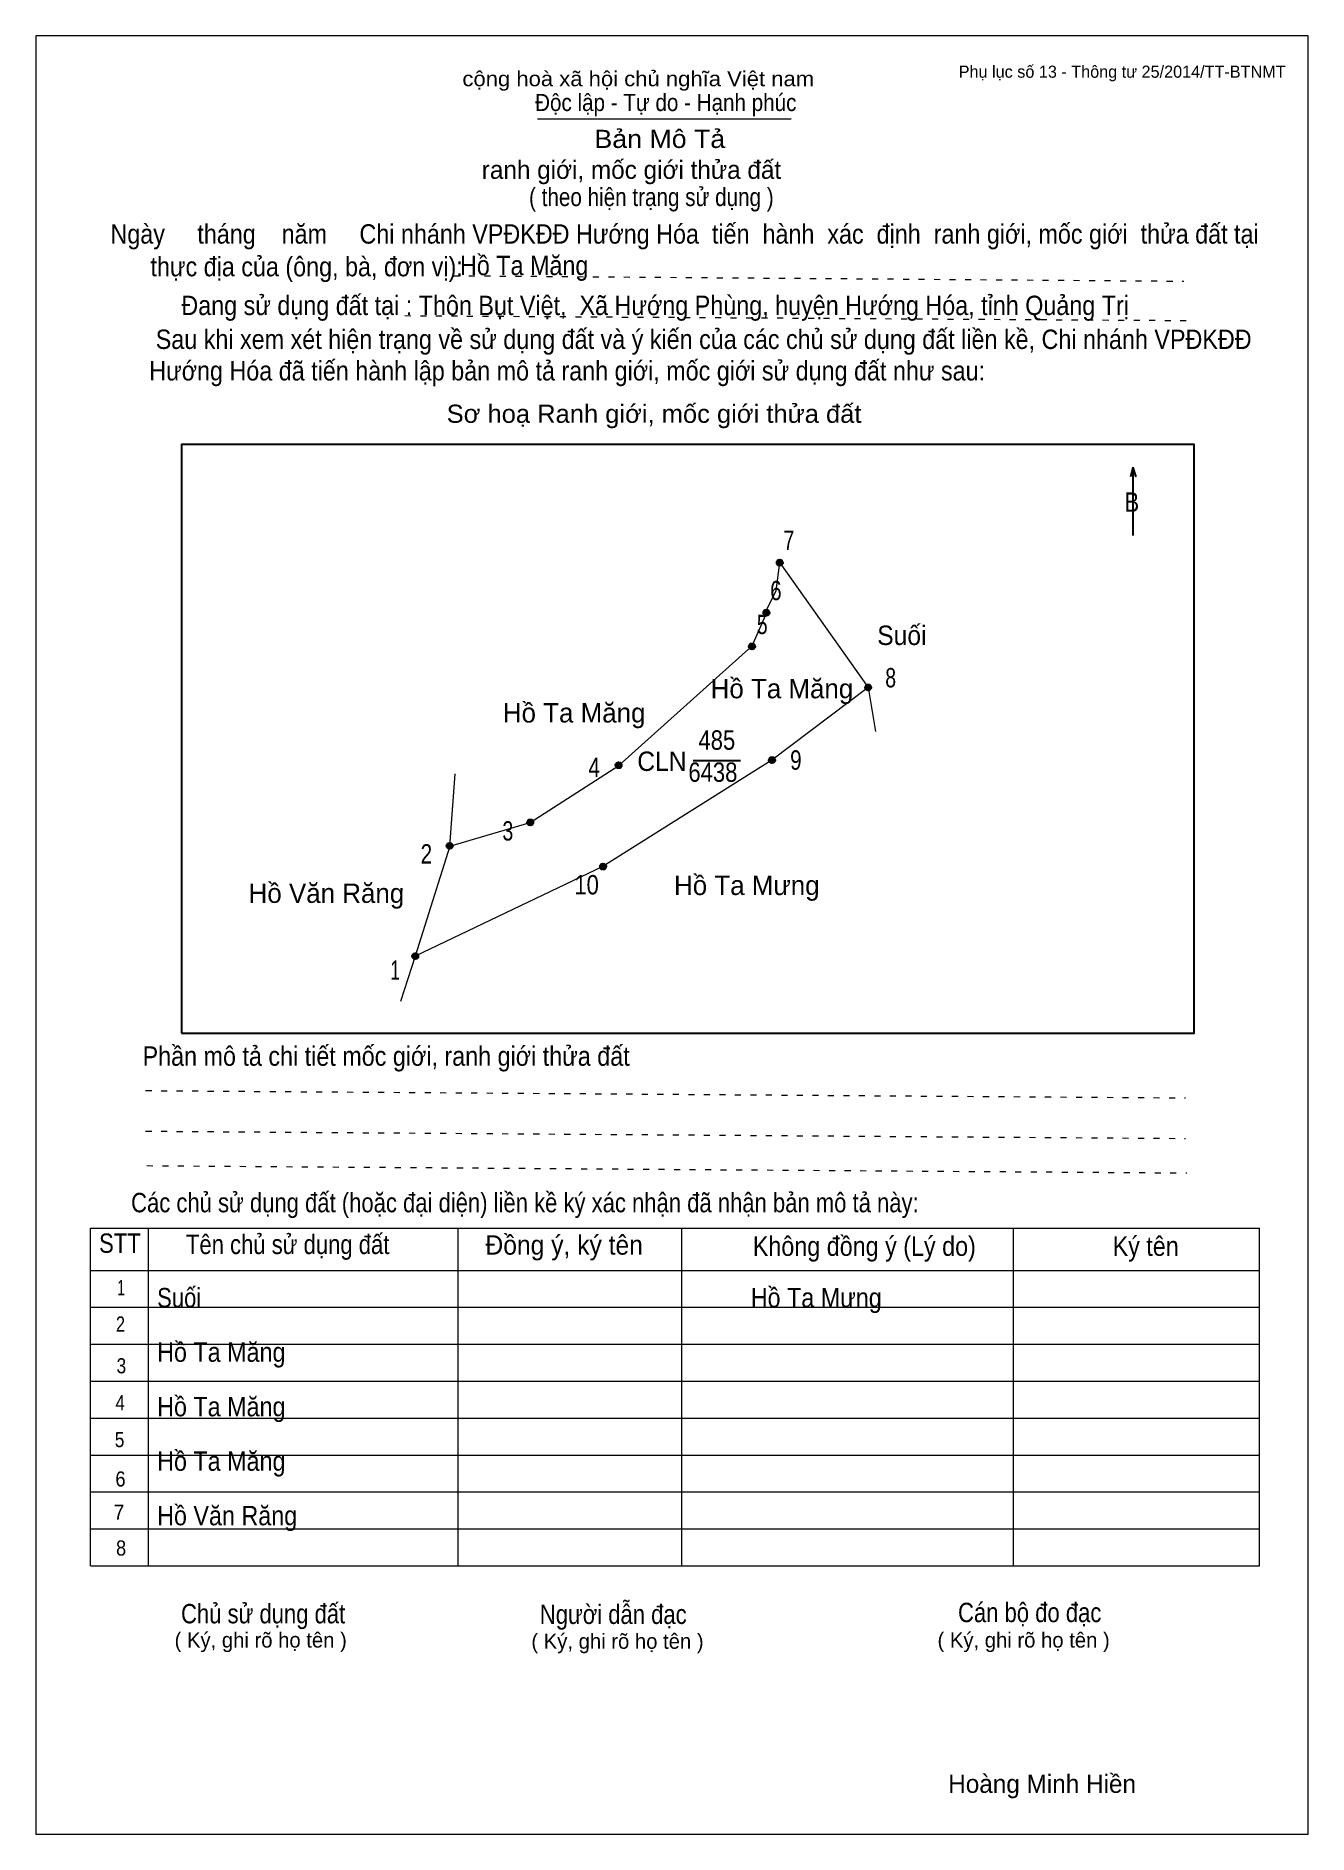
# Model space of a CAD drawing. Header units: centimetres. Extents: x 0 to 21, y 0 to 29.7.
import ezdxf
from ezdxf.enums import TextEntityAlignment as Align

# ---------------------------------------------------------------- set-up
doc = ezdxf.new("R2010")
doc.units = ezdxf.units.CM
doc.header["$LTSCALE"] = 0.13
doc.linetypes.add('DOTTED', pattern=[1.5, 0.3, -1.2])
for name, color, linetype, lineweight in [('1', 7, 'Continuous', 13), ('32', 7, 'Continuous', 25), ('33', 7, 'Continuous', 25), ('6', 7, 'Continuous', 13), ('62', 7, 'Continuous', 13)]:
    doc.layers.add(name, color=color, linetype=linetype, lineweight=lineweight)
doc.layers.add('34', color=7, linetype='Continuous')
doc.layers.add('63', color=7, linetype='Continuous')

msp = doc.modelspace()

# ---------------------------------------------------------------- hatches: boundary and pattern name
at = {"layer": '32'}
for points in [[(12.3294, 21, 1), (12.2294, 21, 1)], [(12.108, 20.1727, 1), (12.008, 20.1727, 1)], [(11.8711, 19.6174, 1), (11.7711, 19.6174, 1)], [(13.7883, 18.9403, 1), (13.6883, 18.9403, 1)], [(9.669, 17.653, 1), (9.569, 17.653, 1)], [(12.2006, 17.7388, 1), (12.1006, 17.7388, 1)], [(8.21, 16.709, 1), (8.11, 16.709, 1)], [(6.8798, 16.3228, 1), (6.7798, 16.3228, 1)], [(9.4115, 15.9795, 1), (9.3115, 15.9795, 1)], [(6.3121, 14.5, 1), (6.2121, 14.5, 1)]]:
    msp.add_hatch(color=256, dxfattribs=at).paths.add_polyline_path(points)

# ---------------------------------------------------------------- linework, layer by layer
at = {"layer": '1'}
msp.add_line((6.83, 16.32), (6.92, 17.51), dxfattribs=at)
msp.add_lwpolyline([(21, 0), (21, 29.7), (0, 29.7), (0, 0)], close=True, dxfattribs=at)
msp.add_lwpolyline([(12.02, 20.14), (12.22, 20.54), (12.28, 21)], dxfattribs=at)
at = {"layer": '32'}
for centre in [(12.2794, 21), (12.058, 20.1727), (11.8211, 19.6174), (13.7383, 18.9403), (9.619, 17.653), (12.1506, 17.7388), (8.16, 16.709), (6.8298, 16.3228), (9.3615, 15.9795), (6.2621, 14.5)]:
    msp.add_circle(centre, 0.05, dxfattribs=at)
at = {"layer": '33'}
msp.add_line((10.85, 17.73), (11.63, 17.73), dxfattribs=at)
at = {"layer": '6'}
for p, q in [((12.28, 21), (13.74, 18.94)), ((12.06, 20.17), (11.82, 19.62)), ((13.74, 18.94), (13.86, 18.21))]:
    msp.add_line(p, q, dxfattribs=at)
for points in [[(6.83, 16.32), (8.16, 16.71), (9.62, 17.65), (11.82, 19.62)], [(13.74, 18.94), (12.15, 17.74), (9.36, 15.98), (6.26, 14.5)], [(6.83, 16.32), (6.26, 14.5), (6.02, 13.75)]]:
    msp.add_lwpolyline(points, dxfattribs=at)
at = {"layer": '62'}
for p, q in [((8.28, 28.33), (12.47, 28.33)), ((0.9, 10.01), (20.2, 10.01)), ((0.9, 4.43), (0.9, 10.01)), ((1.86, 4.43), (1.86, 10.01)), ((6.97, 4.43), (6.97, 9.99)), ((10.66, 4.43), (10.66, 9.99)), ((16.14, 4.43), (16.14, 10.01)), ((20.2, 4.43), (20.2, 10.01)), ((0.9, 9.31), (20.2, 9.31)), ((0.9, 8.7), (20.2, 8.7)), ((0.9, 8.09), (20.2, 8.09)), ((0.9, 7.48), (20.2, 7.48)), ((0.9, 6.87), (20.2, 6.87)), ((0.9, 6.26), (20.2, 6.26)), ((0.9, 5.65), (20.2, 5.65)), ((0.9, 5.04), (20.2, 5.04)), ((0.9, 4.43), (20.2, 4.43))]:
    msp.add_line(p, q, dxfattribs=at)
at = {"layer": '62', "linetype": 'DOTTED'}
for p, q in [((6.89, 25.74), (18.95, 25.65)), ((6.09, 25.08), (19.04, 25)), ((1.81, 12.28), (18.98, 12.16)), ((1.81, 11.61), (18.98, 11.49)), ((1.83, 11.04), (19, 10.92))]:
    msp.add_line(p, q, dxfattribs=at)
at = {"layer": '62', "lineweight": 25}
for p, q in [((18.11, 22.58), (18.11, 21.45)), ((18.11, 22.57), (18.07, 22.42)), ((18.11, 22.57), (18.16, 22.42))]:
    msp.add_line(p, q, dxfattribs=at)
msp.add_lwpolyline([(2.4, 13.23), (19.12, 13.23), (19.12, 22.95), (2.4, 22.95)], close=True, dxfattribs=at)

# ---------------------------------------------------------------- texts
at = {"layer": '32'}
for s, width, p in [('7', 0.75, (12.43, 21.21)), ('6', 0.8, (12.215, 20.38)), ('5', 0.75, (11.99, 19.82)), ('8', 0.75, (14.11, 18.94)), ('9', 0.8, (12.545, 17.58)), ('4', 0.8, (9.215, 17.46)), ('3', 0.75, (7.79, 16.41)), ('2', 0.8, (6.445, 16.03)), ('10', 0.85, (9.09, 15.52)), ('1', 0.65, (5.93, 14.11))]:
    msp.add_text(s, height=0.32, dxfattribs=dict(at, width=width)).set_placement(p, align=Align.CENTER)
at = {"layer": '33'}
for s, width, p in [('Suối', 0.95, (14.295, 19.64)), ('485', 0.85, (11.24, 17.91)), ('6438', 0.85, (11.175, 17.38))]:
    msp.add_text(s, height=0.32, dxfattribs=dict(at, width=width)).set_placement(p, align=Align.CENTER)
for s, p in [('Hồ Ta Măng', (12.315, 18.76)), ('Hồ Ta Măng', (8.885, 18.36)), ('Hồ Ta Mưng', (11.735, 15.51)), ('Hồ Văn Răng', (4.795, 15.38))]:
    msp.add_text(s, height=0.32, dxfattribs=at).set_placement(p, align=Align.CENTER)
at = {"layer": '33', "width": 0.95}
msp.add_text('CLN', height=0.32, dxfattribs=at).set_placement((10.74, 17.56), align=Align.RIGHT)
at = {"layer": '34'}
for s, width, p in [('Hồ Ta Măng', 0.9, (7, 25.75)), ('Suối', 0.85, (2, 8.7)), ('Hồ Ta Mưng', 0.9, (11.8, 8.7)), ('Hồ Ta Măng', 0.9, (2, 7.8)), ('Hồ Ta Măng', 0.9, (2, 6.9)), ('Hồ Ta Măng', 0.9, (2, 6)), ('Hồ Văn Răng', 0.9, (2, 5.1))]:
    msp.add_text(s, height=0.32, dxfattribs=dict(at, width=width)).set_placement(p)
at = {"layer": '62'}
for s, height, width, p in [('cộng hoà xã hội chủ nghĩa Việt nam', 0.2474, 1.1, (7.04, 28.87)), ('Độc lập - Tự do - Hạnh phúc', 0.2828, 0.9, (8.24, 28.46)), ('Bản Mô Tả', 0.3, 1.1, (9.22, 27.85)), ('( theo hiện trạng sử dụng )', 0.3, 0.85, (8.14, 26.89)), ('Ngày     tháng    năm     Chi nhánh VPĐKĐĐ Hướng Hóa  tiến  hành  xác  định  ranh giới, mốc giới  thửa đất tại ', 0.32, 0.9, (1.23, 26.27)), ('thực địa của (ông, bà, đơn vị): ', 0.32, 0.9, (1.89, 25.73)), ('Đang sử dụng đất tại : Thôn Bụt Việt,  Xã Hướng Phùng, huyện Hướng Hóa, tỉnh Quảng Trị', 0.32, 0.9, (2.4, 25.09)), (' Sau khi xem xét hiện trạng về sử dụng đất và ý kiến của các chủ sử dụng đất liền kề, Chi nhánh VPĐKĐĐ ', 0.32, 0.9, (1.87, 24.53)), ('Hướng Hóa đã tiến hành lập bản mô tả ranh giới, mốc giới sử dụng đất như sau:', 0.32, 0.9, (1.87, 24.01)), ('Sơ hoạ Ranh giới, mốc giới thửa đất', 0.3, 1.05, (6.78, 23.31)), ('B', 0.32, 0.85, (17.97, 21.84)), ('Phần mô tả chi tiết mốc giới, ranh giới thửa đất ', 0.32, 0.9, (1.76, 12.69)), ('Các chủ sử dụng đất (hoặc đại diện) liền kề ký xác nhận đã nhận bản mô tả này:', 0.32, 0.85, (1.57, 10.27))]:
    msp.add_text(s, height=height, dxfattribs=dict(at, width=width)).set_placement(p)
msp.add_text('ranh giới, mốc giới thửa đất', height=0.3, dxfattribs=at).set_placement((7.36, 27.34))
for s, height, width, p in [('STT', 0.32, 0.85, (1.385, 9.6)), ('Tên chủ sử dụng đất', 0.32, 0.85, (4.155, 9.58)), ('Đồng ý, ký tên', 0.32, 0.95, (8.72, 9.57)), ('Không đồng ý (Lý do)', 0.32, 0.9, (13.675, 9.55)), ('Ký tên', 0.32, 0.9, (18.32, 9.55)), ('1', 0.25, 0.7, (1.405, 8.9)), ('2', 0.25, 0.8, (1.395, 8.3)), ('3', 0.25, 0.85, (1.41, 7.61)), ('4', 0.25, 0.85, (1.39, 7)), ('5', 0.25, 0.85, (1.38, 6.39)), ('6', 0.25, 0.9, (1.395, 5.74)), ('7', 0.25, 0.95, (1.37, 5.19)), ('8', 0.25, 0.9, (1.405, 4.6)), ('Người dẫn đạc', 0.32, 0.85, (9.53, 3.47)), ('Chủ sử dụng đất', 0.32, 0.85, (3.75, 3.48)), ('Cán bộ đo đạc', 0.32, 0.85, (16.405, 3.5))]:
    msp.add_text(s, height=height, dxfattribs=dict(at, width=width)).set_placement(p, align=Align.CENTER)
for p in [(3.71, 3.08), (9.6, 3.06), (16.305, 3.08)]:
    msp.add_text('( Ký, ghi rõ họ tên )', height=0.25, dxfattribs=at).set_placement(p, align=Align.CENTER)
at = {"layer": '63'}
msp.add_text('Phụ lục số 13 - Thông tư 25/2014/TT-BTNMT', height=0.2, dxfattribs=at).set_placement((20.63, 29.01), align=Align.RIGHT)
msp.add_text('Hoàng Minh Hiền', height=0.3, dxfattribs=at).set_placement((16.61, 0.68), align=Align.CENTER)

doc.saveas('drawing.dxf')
